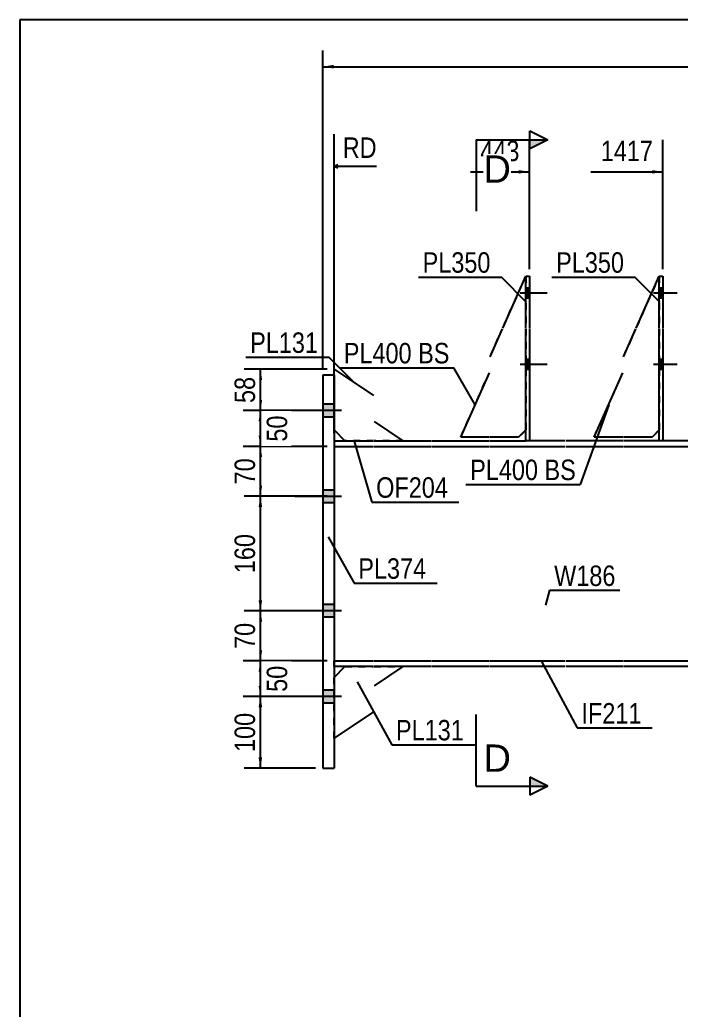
# Model space of a CAD drawing. Header units: millimetres. Extents: x -46 to 356, y -202 to 75.
# Drawn here: x -44 to 48.5, y -63.9 to 74.7 of the extents above; entities that cross this region are included whole.
import ezdxf

# ---------------------------------------------------------------- set-up
doc = ezdxf.new("R2010")
doc.units = ezdxf.units.MM
doc.linetypes.add('DXK_LINE_DOT1', pattern=[1.8814, 0.9407, -0.9407])
doc.styles.add('Arial', font='ARIAL.TTF', dxfattribs={"height": 0.2})
doc.styles.add('Arial Narrow', font='ARIALN.TTF', dxfattribs={"height": 0.2})

# ---------------------------------------------------------------- blocks, each defined once
blk = doc.blocks.new('Unknown-627306914-1201')
at = {"color": 5, "linetype": 'Continuous'}
for p, q in [((356.01, 74.67), (-43.99, 74.67)), ((-43.99, 74.67), (-43.99, -202.33))]:
    blk.add_line(p, q, dxfattribs=at)
blk = doc.blocks.new('Bolt-627306914-2146 - 1589')
at = {"linetype": 'Continuous'}
for points in [[(-1.6, 20.9), (-1.6, 19.1), (0, 19.1), (0, 20.9)], [(-1.6, 20.9), (-1.6, 19.1), (0, 19.1), (0, 20.9)], [(-1.6, 8.9), (-1.6, 7.1), (0, 7.1), (0, 8.9)], [(-1.6, 8.9), (-1.6, 7.1), (0, 7.1), (0, 8.9)], [(-1.6, -7.1), (-1.6, -8.9), (0, -8.9), (0, -7.1)], [(-1.6, -7.1), (-1.6, -8.9), (0, -8.9), (0, -7.1)], [(-1.6, -19.1), (-1.6, -20.9), (0, -20.9), (0, -19.1)], [(-1.6, -19.1), (-1.6, -20.9), (0, -20.9), (0, -19.1)]]:
    blk.add_hatch(color=3, dxfattribs=at).paths.add_polyline_path(points)
at = {"color": 3, "linetype": 'Continuous'}
for p, q in [((0, 20.9), (-1.6, 20.9)), ((0, 20.9), (-1.6, 20.9)), ((1, 20), (-5.5, 20)), ((1, 20), (-5.5, 20)), ((0, 19.1), (-1.6, 19.1)), ((0, 19.1), (-1.6, 19.1)), ((0, 8.9), (-1.6, 8.9)), ((0, 8.9), (-1.6, 8.9)), ((1, 8), (-5.5, 8)), ((1, 8), (-5.5, 8)), ((0, 7.1), (-1.6, 7.1)), ((0, 7.1), (-1.6, 7.1)), ((1, -8), (-5.5, -8)), ((1, -8), (-5.5, -8)), ((0, -7.1), (-1.6, -7.1)), ((0, -7.1), (-1.6, -7.1)), ((0, -8.9), (-1.6, -8.9)), ((0, -8.9), (-1.6, -8.9)), ((0, -19.1), (-1.6, -19.1)), ((0, -19.1), (-1.6, -19.1)), ((1, -20), (-5.5, -20)), ((1, -20), (-5.5, -20)), ((0, -20.9), (-1.6, -20.9)), ((0, -20.9), (-1.6, -20.9))]:
    blk.add_line(p, q, dxfattribs=at)
blk = doc.blocks.new('Part-627306914-1803 - 1589')
at = {"color": 7, "linetype": 'DXK_LINE_DOT1'}
for p, q in [((23.58, 31.55), (26.8, 38.8)), ((26.8, 38.8), (26.8, 31.55)), ((21.8, 27.55), (23.53, 31.45)), ((26.8, 31.45), (26.8, 17.3)), ((17.7, 16.3), (21.7, 25.3)), ((26.8, 17.3), (25.8, 16.3)), ((21.7, 16.3), (17.7, 16.3)), ((25.8, 16.3), (21.8, 16.3))]:
    blk.add_line(p, q, dxfattribs=at)
blk = doc.blocks.new('Part-627306914-2029 - 1589')
at = {"color": 2, "linetype": 'Continuous'}
for p, q in [((23.58, 31.55), (26.8, 38.8)), ((21.8, 27.55), (23.53, 31.45)), ((17.7, 16.3), (21.7, 25.3)), ((26.8, 17.3), (25.8, 16.3)), ((21.7, 16.3), (17.7, 16.3)), ((25.8, 16.3), (21.8, 16.3))]:
    blk.add_line(p, q, dxfattribs=at)
blk = doc.blocks.new('Part-627306914-1776 - 1589')
at = {"color": 2, "linetype": 'Continuous'}
for p, q in [((0, -15), (5.5, -15)), ((5.6, -15), (13.6, -15)), ((13.7, -15), (21.7, -15)), ((21.8, -15), (32.28, -15)), ((32.38, -15), (40.38, -15)), ((40.48, -15), (50.93, -15)), ((51.03, -15), (59.03, -15)), ((59.13, -15), (64.63, -15)), ((87.53, -15), (65.13, -15)), ((110.63, -15), (87.63, -15)), ((118.73, -15), (110.73, -15)), ((129.31, -15), (118.83, -15)), ((133.45, -15), (129.41, -15)), ((133.45, -15), (137.45, -15.33)), ((5.5, -15.8), (0, -15.8)), ((13.6, -15.8), (5.6, -15.8)), ((21.7, -15.8), (13.7, -15.8)), ((32.28, -15.8), (21.8, -15.8)), ((40.38, -15.8), (32.38, -15.8)), ((50.93, -15.8), (40.48, -15.8)), ((59.03, -15.8), (51.03, -15.8)), ((87.53, -15.8), (59.13, -15.8)), ((110.63, -15.8), (87.63, -15.8)), ((118.73, -15.8), (110.73, -15.8)), ((129.31, -15.8), (118.83, -15.8)), ((133.41, -15.8), (129.41, -15.8)), ((137.45, -16.14), (133.41, -15.8)), ((137.55, -17.16), (141.63, -17.5)), ((141.56, -18.3), (137.55, -17.97)), ((141.63, -17.5), (141.56, -18.3))]:
    blk.add_line(p, q, dxfattribs=at)
at = {"color": 7, "linetype": 'DXK_LINE_DOT1'}
for p, q in [((0, -15.8), (0, -15)), ((65.13, -15), (64.63, -15))]:
    blk.add_line(p, q, dxfattribs=at)
blk = doc.blocks.new('Part-627306914-1781 - 1589')
at = {"color": 2, "linetype": 'Continuous'}
for p, q in [((0, 15.8), (5.5, 15.8)), ((5.6, 15.8), (13.6, 15.8)), ((13.7, 15.8), (21.7, 15.8)), ((21.8, 15.8), (26.8, 15.8)), ((32.28, 15.8), (27.3, 15.8)), ((40.38, 15.8), (32.38, 15.8)), ((45.48, 15.8), (40.48, 15.8)), ((50.93, 15.8), (45.98, 15.8)), ((59.03, 15.8), (51.03, 15.8)), ((64.13, 15.8), (59.13, 15.8)), ((87.53, 15.8), (64.63, 15.8)), ((110.63, 15.8), (87.63, 15.8)), ((118.73, 15.8), (110.73, 15.8)), ((123.83, 15.8), (118.83, 15.8)), ((129.31, 15.8), (124.33, 15.8)), ((137.45, 15.8), (129.41, 15.8)), ((141.63, 15.8), (137.55, 15.8)), ((141.63, 15.8), (141.63, 15)), ((0, 15), (5.5, 15)), ((5.6, 15), (13.6, 15)), ((13.7, 15), (21.7, 15)), ((21.8, 15), (32.28, 15)), ((32.38, 15), (40.38, 15)), ((40.48, 15), (50.93, 15)), ((51.03, 15), (59.03, 15)), ((59.13, 15), (87.53, 15)), ((87.63, 15), (110.63, 15)), ((110.73, 15), (118.73, 15)), ((118.83, 15), (129.31, 15)), ((129.41, 15), (137.45, 15)), ((137.55, 15), (141.63, 15))]:
    blk.add_line(p, q, dxfattribs=at)
at = {"color": 7, "linetype": 'DXK_LINE_DOT1'}
for p, q in [((0, 15.8), (0, 15)), ((27.3, 15.8), (26.8, 15.8)), ((45.98, 15.8), (45.48, 15.8)), ((64.63, 15.8), (64.13, 15.8)), ((124.33, 15.8), (123.83, 15.8))]:
    blk.add_line(p, q, dxfattribs=at)
blk = doc.blocks.new('Part-627306914-1980 - 1589')
at = {"color": 7, "linetype": 'DXK_LINE_DOT1'}
for p, q in [((42.26, 31.55), (45.48, 38.8)), ((45.48, 38.8), (45.48, 31.55)), ((40.48, 27.55), (42.21, 31.45)), ((45.48, 31.45), (45.48, 17.3)), ((36.38, 16.3), (40.38, 25.3)), ((45.48, 17.3), (44.48, 16.3)), ((40.38, 16.3), (36.38, 16.3)), ((44.48, 16.3), (40.48, 16.3))]:
    blk.add_line(p, q, dxfattribs=at)
blk = doc.blocks.new('Bolt-627306914-2139 - 1589')
at = {"linetype": 'Continuous'}
for points in [[(45.98, 35.8), (45.98, 37.2), (45.48, 37.2), (45.48, 35.8)], [(45.98, 35.8), (45.98, 37.2), (45.48, 37.2), (45.48, 35.8)], [(45.98, 35.8), (45.98, 37.2), (45.48, 37.2), (45.48, 35.8)], [(45.98, 25.8), (45.98, 27.2), (45.48, 27.2), (45.48, 25.8)], [(45.98, 25.8), (45.98, 27.2), (45.48, 27.2), (45.48, 25.8)], [(45.98, 25.8), (45.98, 27.2), (45.48, 27.2), (45.48, 25.8)]]:
    blk.add_hatch(color=3, dxfattribs=at).paths.add_polyline_path(points)
at = {"color": 3, "linetype": 'Continuous'}
for p, q in [((44.68, 36.5), (47.98, 36.5)), ((44.68, 36.5), (47.98, 36.5)), ((44.68, 36.5), (47.98, 36.5)), ((45.48, 37.2), (45.98, 37.2)), ((45.48, 37.2), (45.98, 37.2)), ((45.48, 37.2), (45.98, 37.2)), ((45.48, 35.8), (45.98, 35.8)), ((45.48, 35.8), (45.98, 35.8)), ((45.48, 35.8), (45.98, 35.8)), ((44.68, 26.5), (47.98, 26.5)), ((44.68, 26.5), (47.98, 26.5)), ((44.68, 26.5), (47.98, 26.5)), ((45.48, 27.2), (45.98, 27.2)), ((45.48, 27.2), (45.98, 27.2)), ((45.48, 27.2), (45.98, 27.2)), ((45.48, 25.8), (45.98, 25.8)), ((45.48, 25.8), (45.98, 25.8)), ((45.48, 25.8), (45.98, 25.8))]:
    blk.add_line(p, q, dxfattribs=at)
blk = doc.blocks.new('Bolt-627306914-2138 - 1589')
at = {"linetype": 'Continuous'}
for points in [[(27.3, 35.8), (27.3, 37.2), (26.8, 37.2), (26.8, 35.8)], [(27.3, 35.8), (27.3, 37.2), (26.8, 37.2), (26.8, 35.8)], [(27.3, 35.8), (27.3, 37.2), (26.8, 37.2), (26.8, 35.8)], [(27.3, 25.8), (27.3, 27.2), (26.8, 27.2), (26.8, 25.8)], [(27.3, 25.8), (27.3, 27.2), (26.8, 27.2), (26.8, 25.8)], [(27.3, 25.8), (27.3, 27.2), (26.8, 27.2), (26.8, 25.8)]]:
    blk.add_hatch(color=3, dxfattribs=at).paths.add_polyline_path(points)
at = {"color": 3, "linetype": 'Continuous'}
for p, q in [((26, 36.5), (29.8, 36.5)), ((26, 36.5), (29.8, 36.5)), ((26, 36.5), (29.8, 36.5)), ((26.8, 37.2), (27.3, 37.2)), ((26.8, 37.2), (27.3, 37.2)), ((26.8, 37.2), (27.3, 37.2)), ((26.8, 35.8), (27.3, 35.8)), ((26.8, 35.8), (27.3, 35.8)), ((26.8, 35.8), (27.3, 35.8)), ((26, 26.5), (29.8, 26.5)), ((26, 26.5), (29.8, 26.5)), ((26, 26.5), (29.8, 26.5)), ((26.8, 27.2), (27.3, 27.2)), ((26.8, 27.2), (27.3, 27.2)), ((26.8, 27.2), (27.3, 27.2)), ((26.8, 25.8), (27.3, 25.8)), ((26.8, 25.8), (27.3, 25.8)), ((26.8, 25.8), (27.3, 25.8))]:
    blk.add_line(p, q, dxfattribs=at)
blk = doc.blocks.new('Part-627306914-2322 - 1589')
at = {"color": 2, "linetype": 'Continuous'}
for p, q in [((26.8, 31.55), (26.8, 38.8)), ((26.8, 38.8), (27.3, 38.8)), ((27.3, 38.8), (27.3, 31.55)), ((26.8, 15.8), (26.8, 31.45)), ((27.3, 31.45), (27.3, 15.8)), ((27.3, 15.8), (26.8, 15.8))]:
    blk.add_line(p, q, dxfattribs=at)
blk = doc.blocks.new('Part-627306914-2206 - 1589')
at = {"color": 7, "linetype": 'DXK_LINE_DOT1'}
for p, q in [((0, 15), (0, -15)), ((0, 15), (5.5, 15)), ((5.6, 15), (13.6, 15)), ((13.7, 15), (21.7, 15)), ((21.8, 15), (32.28, 15)), ((32.38, 15), (40.38, 15)), ((40.48, 15), (50.93, 15)), ((51.03, 15), (59.03, 15)), ((59.13, 15), (87.53, 15)), ((87.63, 15), (110.63, 15)), ((110.73, 15), (118.73, 15)), ((118.83, 15), (129.31, 15)), ((129.41, 15), (133.45, 15)), ((133.45, 15), (133.45, -15)), ((0, -15), (5.5, -15)), ((5.6, -15), (13.6, -15)), ((13.7, -15), (21.7, -15)), ((21.8, -15), (32.28, -15)), ((32.38, -15), (40.38, -15)), ((40.48, -15), (50.93, -15)), ((51.03, -15), (59.03, -15)), ((59.13, -15), (64.63, -15)), ((65.13, -15), (87.53, -15)), ((87.63, -15), (110.63, -15)), ((110.73, -15), (118.73, -15)), ((118.83, -15), (129.31, -15)), ((129.41, -15), (133.45, -15))]:
    blk.add_line(p, q, dxfattribs=at)
blk = doc.blocks.new('Part-627306914-2211 - 1589')
at = {"color": 2, "linetype": 'Continuous'}
for p, q in [((42.26, 31.55), (45.48, 38.8)), ((40.48, 27.55), (42.21, 31.45)), ((36.38, 16.3), (40.38, 25.3)), ((45.48, 17.3), (44.48, 16.3)), ((40.38, 16.3), (36.38, 16.3)), ((44.48, 16.3), (40.48, 16.3))]:
    blk.add_line(p, q, dxfattribs=at)
blk = doc.blocks.new('Part-627306914-2243 - 1589')
at = {"color": 2, "linetype": 'Continuous'}
for p, q in [((0, -17.3), (1.5, -15.8)), ((9.6, -15.8), (5.6, -18.47)), ((5.5, -22.13), (0, -25.8))]:
    blk.add_line(p, q, dxfattribs=at)
at = {"color": 7, "linetype": 'DXK_LINE_DOT1'}
for p, q in [((1.5, -15.8), (5.5, -15.8)), ((5.6, -15.8), (9.6, -15.8)), ((0, -25.8), (0, -17.3))]:
    blk.add_line(p, q, dxfattribs=at)
blk = doc.blocks.new('Part-627306914-2248 - 1589')
at = {"color": 2, "linetype": 'Continuous'}
for p, q in [((0, 25), (0, 25.8)), ((0, 25.8), (5.5, 22.13)), ((5.6, 18.47), (9.6, 15.8)), ((0, 17.3), (1.5, 15.8))]:
    blk.add_line(p, q, dxfattribs=at)
at = {"color": 7, "linetype": 'DXK_LINE_DOT1'}
for p, q in [((0, 25), (0, 17.3)), ((5.5, 15.8), (1.5, 15.8)), ((9.6, 15.8), (5.6, 15.8))]:
    blk.add_line(p, q, dxfattribs=at)
blk = doc.blocks.new('Part-627306914-2270 - 1589')
at = {"color": 2, "linetype": 'Continuous'}
for p, q in [((-1.6, 25), (0, 25)), ((-1.6, 25), (-1.6, -30)), ((0, 25), (0, -30)), ((-1.6, -30), (0, -30))]:
    blk.add_line(p, q, dxfattribs=at)
blk = doc.blocks.new('Part-627306914-2317 - 1589')
at = {"color": 2, "linetype": 'Continuous'}
for p, q in [((45.48, 31.55), (45.48, 38.8)), ((45.48, 38.8), (45.98, 38.8)), ((45.98, 38.8), (45.98, 31.55)), ((45.48, 15.8), (45.48, 31.45)), ((45.98, 31.45), (45.98, 15.8)), ((45.98, 15.8), (45.48, 15.8))]:
    blk.add_line(p, q, dxfattribs=at)
blk = doc.blocks.new('StraightDimension-627306914-2372 - 1589')
at = {"linetype": 'Continuous'}
for points in [[(-10.58, 13.5), (-10.33, 15), (-10.08, 13.5)], [(-10.08, 9.53), (-10.33, 8.03), (-10.58, 9.53)]]:
    blk.add_hatch(color=7, dxfattribs=at).paths.add_polyline_path(points)
at = {"color": 7, "linetype": 'Continuous'}
for p, q in [((-1, 15), (-12.58, 15)), ((-10.33, 8.03), (-10.33, 15)), ((-1, 8.03), (-12.58, 8.03))]:
    blk.add_line(p, q, dxfattribs=at)
at = {"color": 0}
blk.add_wipeout([(-10.48, 13.95), (-14.68, 13.95), (-14.68, 9.09), (-10.48, 9.09)], dxfattribs=at)
at = {"color": 3, "style": 'Arial Narrow'}
blk.add_text('70', height=2.863, rotation=90.0002, dxfattribs=at).set_placement((-11.08, 9.69))
blk = doc.blocks.new('StraightDimension-627306914-5527 - 1589')
at = {"linetype": 'Continuous'}
blk.add_hatch(color=7, dxfattribs=at).paths.add_polyline_path([(44.48, 53.65), (45.98, 53.4), (44.48, 53.15)])
at = {"color": 7, "linetype": 'Continuous'}
for p, q in [((45.98, 39.8), (45.98, 57.9)), ((35.92, 53.4), (45.98, 53.4))]:
    blk.add_line(p, q, dxfattribs=at)
at = {"color": 0}
blk.add_wipeout([(45.21, 54.3), (45.21, 58.5), (36.69, 58.5), (36.69, 54.3)], dxfattribs=at)
at = {"color": 3, "style": 'Arial Narrow'}
blk.add_text('1417', height=2.863, dxfattribs=at).set_placement((37.29, 54.9))
blk = doc.blocks.new('StraightDimension-627306914-2355 - 1589')
at = {"linetype": 'Continuous'}
for points in [[(-10.58, 24.3), (-10.33, 25.8), (-10.08, 24.3)], [(-10.08, 21.5), (-10.33, 20), (-10.58, 21.5)]]:
    blk.add_hatch(color=7, dxfattribs=at).paths.add_polyline_path(points)
at = {"color": 7, "linetype": 'Continuous'}
for p, q in [((-1, 25.8), (-12.58, 25.8)), ((-10.33, 20), (-10.33, 25.8)), ((-2.6, 20), (-12.58, 20))]:
    blk.add_line(p, q, dxfattribs=at)
at = {"color": 0}
blk.add_wipeout([(-10.48, 25.33), (-14.68, 25.33), (-14.68, 20.47), (-10.48, 20.47)], dxfattribs=at)
at = {"color": 3, "style": 'Arial Narrow'}
blk.add_text('58', height=2.863, rotation=90.0002, dxfattribs=at).set_placement((-11.08, 21.07))
blk = doc.blocks.new('StraightDimension-627306914-2363 - 1589')
at = {"linetype": 'Continuous'}
for points in [[(-10.58, 18.5), (-10.33, 20), (-10.08, 18.5)], [(-10.08, 16.5), (-10.33, 15), (-10.58, 16.5)]]:
    blk.add_hatch(color=7, dxfattribs=at).paths.add_polyline_path(points)
at = {"color": 7, "linetype": 'Continuous'}
for p, q in [((-2.6, 20), (-12.73, 20)), ((-10.33, 15), (-10.33, 20)), ((-1, 15), (-12.73, 15))]:
    blk.add_line(p, q, dxfattribs=at)
at = {"color": 0}
blk.add_wipeout([(-5.98, 19.93), (-10.18, 19.93), (-10.18, 15.07), (-5.98, 15.07)], dxfattribs=at)
at = {"color": 3, "style": 'Arial Narrow'}
blk.add_text('50', height=2.863, rotation=90.0002, dxfattribs=at).set_placement((-6.58, 15.67))
blk = doc.blocks.new('StraightDimension-627306914-2380 - 1589')
at = {"linetype": 'Continuous'}
for points in [[(-10.58, 6.53), (-10.33, 8.03), (-10.08, 6.53)], [(-10.08, -6.51), (-10.33, -8.01), (-10.58, -6.51)]]:
    blk.add_hatch(color=7, dxfattribs=at).paths.add_polyline_path(points)
at = {"color": 7, "linetype": 'Continuous'}
for p, q in [((-1, 8.03), (-12.58, 8.03)), ((-10.33, -8.01), (-10.33, 8.03)), ((-1, -8.01), (-12.58, -8.01))]:
    blk.add_line(p, q, dxfattribs=at)
at = {"color": 0}
blk.add_wipeout([(-10.48, 3.35), (-14.68, 3.35), (-14.68, -3.33), (-10.48, -3.33)], dxfattribs=at)
at = {"color": 3, "style": 'Arial Narrow'}
blk.add_text('160', height=2.863, rotation=90.0002, dxfattribs=at).set_placement((-11.08, -2.73))
blk = doc.blocks.new('StraightDimension-627306914-2387 - 1589')
at = {"linetype": 'Continuous'}
for points in [[(-10.58, -9.51), (-10.33, -8.01), (-10.08, -9.51)], [(-10.08, -13.5), (-10.33, -15), (-10.58, -13.5)]]:
    blk.add_hatch(color=7, dxfattribs=at).paths.add_polyline_path(points)
at = {"color": 7, "linetype": 'Continuous'}
for p, q in [((-1, -8.01), (-12.58, -8.01)), ((-10.33, -15), (-10.33, -8.01)), ((-1, -15), (-12.58, -15))]:
    blk.add_line(p, q, dxfattribs=at)
at = {"color": 0}
blk.add_wipeout([(-10.48, -9.08), (-14.68, -9.08), (-14.68, -13.93), (-10.48, -13.93)], dxfattribs=at)
at = {"color": 3, "style": 'Arial Narrow'}
blk.add_text('70', height=2.863, rotation=90.0002, dxfattribs=at).set_placement((-11.08, -13.33))
blk = doc.blocks.new('StraightDimension-627306914-2393 - 1589')
at = {"linetype": 'Continuous'}
for points in [[(-10.58, -16.5), (-10.33, -15), (-10.08, -16.5)], [(-10.08, -18.5), (-10.33, -20), (-10.58, -18.5)]]:
    blk.add_hatch(color=7, dxfattribs=at).paths.add_polyline_path(points)
at = {"color": 7, "linetype": 'Continuous'}
for p, q in [((-1, -15), (-12.73, -15)), ((-10.33, -20), (-10.33, -15)), ((-2.6, -20), (-12.73, -20))]:
    blk.add_line(p, q, dxfattribs=at)
at = {"color": 0}
blk.add_wipeout([(-5.98, -15.07), (-10.18, -15.07), (-10.18, -19.93), (-5.98, -19.93)], dxfattribs=at)
at = {"color": 3, "style": 'Arial Narrow'}
blk.add_text('50', height=2.863, rotation=90.0002, dxfattribs=at).set_placement((-6.58, -19.33))
blk = doc.blocks.new('StraightDimension-627306914-2409 - 1589')
at = {"linetype": 'Continuous'}
for points in [[(-10.58, -21.5), (-10.33, -20), (-10.08, -21.5)], [(-10.08, -28.5), (-10.33, -30), (-10.58, -28.5)]]:
    blk.add_hatch(color=7, dxfattribs=at).paths.add_polyline_path(points)
at = {"color": 7, "linetype": 'Continuous'}
for p, q in [((-2.6, -20), (-12.58, -20)), ((-10.33, -30), (-10.33, -20)), ((-2.6, -30), (-12.58, -30))]:
    blk.add_line(p, q, dxfattribs=at)
at = {"color": 0}
blk.add_wipeout([(-10.48, -21.66), (-14.68, -21.66), (-14.68, -28.34), (-10.48, -28.34)], dxfattribs=at)
at = {"color": 3, "style": 'Arial Narrow'}
blk.add_text('100', height=2.863, rotation=90.0002, dxfattribs=at).set_placement((-11.08, -27.74))
blk = doc.blocks.new('StraightDimension-627306914-5528 - 1589')
at = {"linetype": 'Continuous'}
blk.add_hatch(color=7, dxfattribs=at).paths.add_polyline_path([(25.8, 53.65), (27.3, 53.4), (25.8, 53.15)])
at = {"color": 7, "linetype": 'Continuous'}
for p, q in [((27.3, 39.8), (27.3, 57.9)), ((19.07, 53.4), (27.3, 53.4))]:
    blk.add_line(p, q, dxfattribs=at)
at = {"color": 0, "linetype": 'Continuous'}
blk.add_wipeout([(6.53, 54.75), (6.53, 58.95), (0.59, 58.95), (0.59, 54.75)], dxfattribs=at)
at = {"color": 7, "linetype": 'Continuous'}
for p, q in [((0, 16.8), (0, 58.65)), ((0.5, 54.4), (0, 54.15)), ((0.5, 53.9), (0, 54.15)), ((5.93, 54.15), (0, 54.15))]:
    blk.add_line(p, q, dxfattribs=at)
at = {"color": 3, "linetype": 'Continuous', "style": 'Arial Narrow'}
blk.add_text('RD', height=2.863, dxfattribs=at).set_placement((1.19, 55.35))
at = {"color": 0}
blk.add_wipeout([(26.52, 54.3), (26.52, 58.5), (19.84, 58.5), (19.84, 54.3)], dxfattribs=at)
at = {"color": 3, "style": 'Arial Narrow'}
blk.add_text('443', height=2.863, dxfattribs=at).set_placement((20.44, 54.9))
blk = doc.blocks.new('StraightDimension-627306914-4401 - 1589')
at = {"linetype": 'Continuous'}
blk.add_hatch(color=7, dxfattribs=at).paths.add_polyline_path([(-0.1, 67.86), (-1.6, 68.11), (-0.1, 68.36)])
at = {"color": 7, "linetype": 'Continuous'}
for p, q in [((-1.6, 26), (-1.6, 70.36)), ((-1.6, 68.11), (293.66, 68.11))]:
    blk.add_line(p, q, dxfattribs=at)
blk = doc.blocks.new('Mark-627306914-4308 - 1589')
at = {"color": 7, "linetype": 'Continuous'}
blk.add_line((45.59, 35.15), (42.06, 38.69), dxfattribs=at)
at = {"color": 0}
blk.add_wipeout([(40.56, 39.29), (40.56, 42.29), (31.05, 42.29), (31.05, 39.29)], dxfattribs=at)
blk.add_wipeout([(40.56, 39.29), (40.56, 42.29), (31.05, 42.29), (31.05, 39.29)], dxfattribs=at)
at = {"color": 7, "linetype": 'Continuous'}
blk.add_line((30.45, 38.69), (42.06, 38.69), dxfattribs=at)
at = {"color": 3, "style": 'Arial Narrow'}
blk.add_text('PL350', height=2.863, dxfattribs=at).set_placement((31.05, 39.29))
blk = doc.blocks.new('MarkSet-627306914-4240 - 1589')
at = {"color": 0}
for points in [[(28.52, 10.29), (28.52, 13.29), (19.02, 13.29), (19.02, 10.29)], [(33.8, 10.29), (33.8, 13.29), (29.42, 13.29), (29.42, 10.29)]]:
    blk.add_wipeout(points, dxfattribs=at)
for points in [[(28.52, 10.29), (28.52, 13.29), (19.02, 13.29), (19.02, 10.29)], [(33.8, 10.29), (33.8, 13.29), (29.42, 13.29), (29.42, 10.29)]]:
    blk.add_wipeout(points, dxfattribs=at)
at = {"color": 7, "linetype": 'Continuous'}
for p in [(38.4, 20.82), (18.42, 9.69)]:
    blk.add_line(p, (34.4, 9.69), dxfattribs=at)
at = {"color": 3, "style": 'Arial Narrow'}
for s, p in [('PL400', (19.02, 10.29)), ('BS', (29.42, 10.29))]:
    blk.add_text(s, height=2.863, dxfattribs=at).set_placement(p)
blk = doc.blocks.new('SectionMark-627306914-2846 - 1589')
at = {"linetype": 'Continuous'}
for points in [[(27.37, 56.63), (27.37, 57.88), (29.87, 57.88)], [(27.37, -32.51), (27.37, -31.26), (29.87, -32.51)]]:
    blk.add_hatch(color=30, dxfattribs=at).paths.add_polyline_path(points)
at = {"color": 30, "linetype": 'Continuous'}
for p, q in [((27.37, 56.63), (27.37, 59.13)), ((27.37, 59.13), (29.87, 57.88)), ((19.87, 57.88), (19.87, 47.88)), ((19.87, 57.88), (29.87, 57.88)), ((29.87, 57.88), (27.37, 56.63)), ((19.87, -32.51), (19.87, -22.51)), ((29.87, -32.51), (27.37, -31.26)), ((27.37, -31.26), (27.37, -33.76)), ((19.87, -32.51), (29.87, -32.51)), ((29.87, -32.51), (27.37, -33.76))]:
    blk.add_line(p, q, dxfattribs=at)
at = {"color": 0, "linetype": 'Continuous'}
for points in [[(24.73, 51.88), (24.73, 55.88), (20.87, 55.88), (20.87, 51.88)], [(24.73, -30.51), (24.73, -26.51), (20.87, -26.51), (20.87, -30.51)]]:
    blk.add_wipeout(points, dxfattribs=at)
at = {"color": 96, "linetype": 'Continuous', "style": 'Arial'}
for p in [(20.87, 51.88), (20.87, -30.51)]:
    blk.add_text('D', height=3.82, dxfattribs=at).set_placement(p)
blk = doc.blocks.new('MarkSet-627306914-4152 - 1589')
at = {"color": 0}
for points in [[(10.84, 26.61), (10.84, 29.61), (1.34, 29.61), (1.34, 26.61)], [(16.12, 26.61), (16.12, 29.61), (11.74, 29.61), (11.74, 26.61)]]:
    blk.add_wipeout(points, dxfattribs=at)
for points in [[(10.84, 26.61), (10.84, 29.61), (1.34, 29.61), (1.34, 26.61)], [(16.12, 26.61), (16.12, 29.61), (11.74, 29.61), (11.74, 26.61)]]:
    blk.add_wipeout(points, dxfattribs=at)
at = {"color": 7, "linetype": 'Continuous'}
for p in [(0.74, 26.01), (19.72, 20.82)]:
    blk.add_line(p, (16.72, 26.01), dxfattribs=at)
at = {"color": 3, "style": 'Arial Narrow'}
for s, p in [('PL400', (1.34, 26.61)), ('BS', (11.74, 26.61))]:
    blk.add_text(s, height=2.863, dxfattribs=at).set_placement(p)
blk = doc.blocks.new('Mark-627306914-4269 - 1589')
at = {"color": 0}
blk.add_wipeout([(42.99, -23.76), (42.99, -20.76), (34.59, -20.76), (34.59, -23.76)], dxfattribs=at)
blk.add_wipeout([(42.99, -23.76), (42.99, -20.76), (34.59, -20.76), (34.59, -23.76)], dxfattribs=at)
at = {"color": 7, "linetype": 'Continuous'}
for p, q in [((28.96, -15), (33.99, -24.36)), ((33.99, -24.36), (44.49, -24.36))]:
    blk.add_line(p, q, dxfattribs=at)
at = {"color": 3, "style": 'Arial Narrow'}
blk.add_text('IF211', height=2.863, dxfattribs=at).set_placement((34.59, -23.76))
blk = doc.blocks.new('Mark-627306914-4272 - 1589')
at = {"color": 0}
blk.add_wipeout([(15.92, 7.82), (15.92, 10.82), (5.87, 10.82), (5.87, 7.82)], dxfattribs=at)
blk.add_wipeout([(15.92, 7.82), (15.92, 10.82), (5.87, 10.82), (5.87, 7.82)], dxfattribs=at)
at = {"color": 7, "linetype": 'Continuous'}
for p, q in [((2.77, 15.75), (5.27, 7.22)), ((5.27, 7.22), (17.42, 7.22))]:
    blk.add_line(p, q, dxfattribs=at)
at = {"color": 3, "style": 'Arial Narrow'}
blk.add_text('OF204', height=2.863, dxfattribs=at).set_placement((5.87, 7.82))
blk = doc.blocks.new('Mark-627306914-4290 - 1589')
at = {"color": 0}
blk.add_wipeout([(39.36, -4.52), (39.36, -1.52), (30.77, -1.52), (30.77, -4.52)], dxfattribs=at)
blk.add_wipeout([(39.36, -4.52), (39.36, -1.52), (30.77, -1.52), (30.77, -4.52)], dxfattribs=at)
at = {"color": 7, "linetype": 'Continuous'}
for p, q in [((29.62, -7.21), (30.17, -5.12)), ((30.17, -5.12), (39.96, -5.12))]:
    blk.add_line(p, q, dxfattribs=at)
at = {"color": 3, "style": 'Arial Narrow'}
blk.add_text('W186', height=2.863, dxfattribs=at).set_placement((30.77, -4.52))
blk = doc.blocks.new('Mark-627306914-4293 - 1589')
at = {"color": 0}
blk.add_wipeout([(18.15, -26.12), (18.15, -23.12), (8.64, -23.12), (8.64, -26.12)], dxfattribs=at)
blk.add_wipeout([(18.15, -26.12), (18.15, -23.12), (8.64, -23.12), (8.64, -26.12)], dxfattribs=at)
at = {"color": 7, "linetype": 'Continuous'}
for p, q in [((3.2, -17.94), (8.04, -26.72)), ((8.04, -26.72), (19.65, -26.72))]:
    blk.add_line(p, q, dxfattribs=at)
at = {"color": 3, "style": 'Arial Narrow'}
blk.add_text('PL131', height=2.863, dxfattribs=at).set_placement((8.64, -26.12))
blk = doc.blocks.new('Mark-627306914-4296 - 1589')
at = {"color": 7, "linetype": 'Continuous'}
blk.add_line((2.77, 23.94), (-0.76, 27.48), dxfattribs=at)
at = {"color": 0}
blk.add_wipeout([(-2.26, 28.08), (-2.26, 31.08), (-11.76, 31.08), (-11.76, 28.08)], dxfattribs=at)
blk.add_wipeout([(-2.26, 28.08), (-2.26, 31.08), (-11.76, 31.08), (-11.76, 28.08)], dxfattribs=at)
at = {"color": 7, "linetype": 'Continuous'}
blk.add_line((-12.36, 27.48), (-0.76, 27.48), dxfattribs=at)
at = {"color": 3, "style": 'Arial Narrow'}
blk.add_text('PL131', height=2.863, dxfattribs=at).set_placement((-11.76, 28.08))
blk = doc.blocks.new('Mark-627306914-4299 - 1589')
at = {"color": 0}
blk.add_wipeout([(12.88, -3.51), (12.88, -0.51), (3.37, -0.51), (3.37, -3.51)], dxfattribs=at)
blk.add_wipeout([(12.88, -3.51), (12.88, -0.51), (3.37, -0.51), (3.37, -3.51)], dxfattribs=at)
at = {"color": 7, "linetype": 'Continuous'}
for p, q in [((-0.87, 2.36), (2.77, -4.11)), ((2.77, -4.11), (14.38, -4.11))]:
    blk.add_line(p, q, dxfattribs=at)
at = {"color": 3, "style": 'Arial Narrow'}
blk.add_text('PL374', height=2.863, dxfattribs=at).set_placement((3.37, -3.51))
blk = doc.blocks.new('Mark-627306914-4311 - 1589')
at = {"color": 7, "linetype": 'Continuous'}
blk.add_line((26.91, 35.15), (23.38, 38.69), dxfattribs=at)
at = {"color": 0}
blk.add_wipeout([(21.88, 39.29), (21.88, 42.29), (12.37, 42.29), (12.37, 39.29)], dxfattribs=at)
blk.add_wipeout([(21.88, 39.29), (21.88, 42.29), (12.37, 42.29), (12.37, 39.29)], dxfattribs=at)
at = {"color": 7, "linetype": 'Continuous'}
blk.add_line((11.77, 38.69), (23.38, 38.69), dxfattribs=at)
at = {"color": 3, "style": 'Arial Narrow'}
blk.add_text('PL350', height=2.863, dxfattribs=at).set_placement((12.37, 39.29))

msp = doc.modelspace()

# ---------------------------------------------------------------- block references
for name in ['Unknown-627306914-1201', 'Part-627306914-1803 - 1589', 'Part-627306914-2029 - 1589', 'Part-627306914-2322 - 1589', 'Part-627306914-1980 - 1589', 'Part-627306914-2211 - 1589', 'Part-627306914-2317 - 1589', 'Bolt-627306914-2138 - 1589', 'Bolt-627306914-2139 - 1589', 'Part-627306914-2270 - 1589', 'Part-627306914-2248 - 1589', 'Bolt-627306914-2146 - 1589', 'Part-627306914-1781 - 1589', 'Part-627306914-2206 - 1589', 'Part-627306914-1776 - 1589', 'Part-627306914-2243 - 1589']:
    msp.add_blockref(name, (0, 0))

# ---------------------------------------------------------------- next in the draw order: block references
for name in ['StraightDimension-627306914-5528 - 1589', 'StraightDimension-627306914-5527 - 1589', 'StraightDimension-627306914-2355 - 1589', 'StraightDimension-627306914-2372 - 1589']:
    msp.add_blockref(name, (0, 0))

# ---------------------------------------------------------------- next in the draw order: block references
for name in ['StraightDimension-627306914-2363 - 1589', 'StraightDimension-627306914-2380 - 1589']:
    msp.add_blockref(name, (0, 0))

# ---------------------------------------------------------------- next in the draw order: block references
msp.add_blockref('StraightDimension-627306914-2387 - 1589', (0, 0))

# ---------------------------------------------------------------- next in the draw order: block references
msp.add_blockref('StraightDimension-627306914-2393 - 1589', (0, 0))

# ---------------------------------------------------------------- next in the draw order: block references
for name in ['StraightDimension-627306914-4401 - 1589', 'StraightDimension-627306914-2409 - 1589']:
    msp.add_blockref(name, (0, 0))

# ---------------------------------------------------------------- next in the draw order: block references
for name in ['Mark-627306914-4308 - 1589', 'MarkSet-627306914-4240 - 1589', 'Mark-627306914-4272 - 1589', 'Mark-627306914-4299 - 1589']:
    msp.add_blockref(name, (0, 0))

# ---------------------------------------------------------------- next in the draw order: block references
msp.add_blockref('SectionMark-627306914-2846 - 1589', (0, 0))

# ---------------------------------------------------------------- next in the draw order: block references
for name in ['Mark-627306914-4311 - 1589', 'MarkSet-627306914-4152 - 1589', 'Mark-627306914-4290 - 1589', 'Mark-627306914-4269 - 1589', 'Mark-627306914-4293 - 1589']:
    msp.add_blockref(name, (0, 0))

# ---------------------------------------------------------------- next in the draw order: block references
msp.add_blockref('Mark-627306914-4296 - 1589', (0, 0))

doc.saveas('drawing.dxf')
